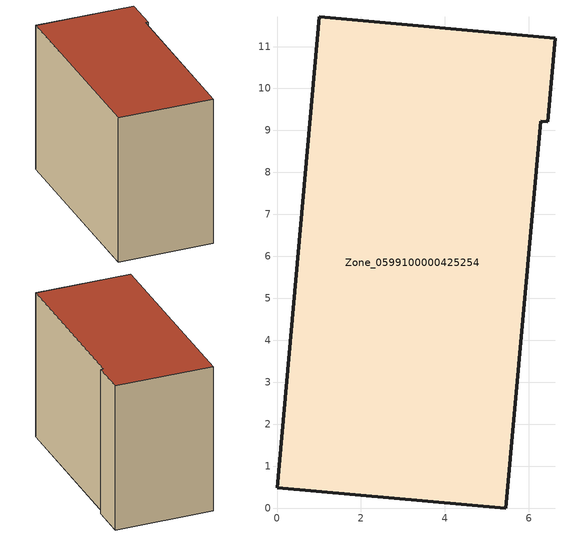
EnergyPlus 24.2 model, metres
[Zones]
Zone_0599100000425254
 floor ground (C_G): 6.28,9.22 5.45,0 0,0.49 1.01,11.71 6.62,11.2 6.45,9.21 z0
 wall outside (C_F): 1.01,11.71 0,0.49 5.45,0 6.28,9.22 6.45,9.21 6.62,11.2 1.01,11.71 z0:8.66
 roof outside (C_R): 6.45,9.21 6.62,11.2 1.01,11.71 0,0.49 5.45,0 6.28,9.22 z8.66
[BUILDING]
Pand.0599100000425254: North Axis=0; Terrain=City; Loads Convergence Tolerance Value=0.04; Temperature Convergence Tolerance Value=0.4; Solar Distribution=FullExterior; Maximum Number of Warmup Days=25; Minimum Number of Warmup Days=1
[Site:Location]
Rotterdam.The.Hague.AP_ZH_NLD Design_Conditions: Latitude=51.96; Longitude=4.45; Time Zone=1; Elevation=-4.5
[SITE:GROUNDTEMPERATURE:BUILDINGSURFACE]
18, 18, 18, 18, 18, 18, 18, 18, 18, 18, 18, 18
[MATERIAL] Thermal Absorptance=0.9; Solar Absorptance=0.7; Visible Absorptance=0.7
Name | Roughness | Thickness | Conductivity | Density | Specific Heat
G.TI.2006-2014 | MediumSmooth | 0.15 | 0.06 | 540 | 1210
F.TI.2006-2014 | Rough | 0.3 | 0.12 | 1920 | 840
R.TI.2006-2014 | MediumRough | 0.2 | 0.08 | 1500 | 1000
[CONSTRUCTION]
C_G: G.TI.2006-2014
C_F: F.TI.2006-2014
C_R: R.TI.2006-2014
[ZONE]
Zone_0599100000425254: Type=1; Multiplier=1; Ceiling Height=Autocalculate; Volume=Autocalculate; Floor Area=autocalculate; Part of Total Floor Area=Yes
[ZONEINFILTRATION:DESIGNFLOWRATE]
Infil_Zone_0599100000425254: Zone or ZoneList or Space or SpaceList=Zone_0599100000425254; Schedule=AlwaysOn; Design Flow Rate Calculation Method=Flow/Area; Flow Rate per Floor Area=0.0015; Constant Term Coefficient=1; Temperature Term Coefficient=0; Velocity Term Coefficient=0; Velocity Squared Term Coefficient=0
[HVACTEMPLATE:ZONE:IDEALLOADSAIRSYSTEM]
Zone_0599100000425254: Maximum Heating Supply Air Temperature=50; Minimum Cooling Supply Air Temperature=13; Maximum Heating Supply Air Humidity Ratio=0.0156; Minimum Cooling Supply Air Humidity Ratio=0.0077; Heating Limit=NoLimit; Cooling Limit=NoLimit; Dehumidification Control Type=ConstantSensibleHeatRatio; Cooling Sensible Heat Ratio=0.7; Dehumidification Setpoint=60; Humidification Control Type=None; Humidification Setpoint=30; Outdoor Air Method=None; Outdoor Air Flow Rate per Person=0.00944; Outdoor Air Flow Rate per Zone Floor Area=0; Outdoor Air Flow Rate per Zone=0; Demand Controlled Ventilation Type=None; Outdoor Air Economizer Type=NoEconomizer; Heat Recovery Type=None; Sensible Heat Recovery Effectiveness=0.7; Latent Heat Recovery Effectiveness=0.65
[ZONECONTROL:THERMOSTAT]
ThermostatControl_Zone_0599100000425254: Zone or ZoneList=Zone_0599100000425254; Control Type Schedule=DualSetpointControlType; Control 1=Thermostat_Zone_0599100000425254; Temperature Difference Between Cutout And Setpoint=0
[THERMOSTATSETPOINT:DUALSETPOINT]
Thermostat_Zone_0599100000425254: Heating Setpoint Temperature Schedule=HeatingSetpoint_Zone_0599100000425254; Cooling Setpoint Temperature Schedule=CoolingSetpoint_Zone_0599100000425254
[SCHEDULE:COMPACT]
HeatingSetpoint_Zone_0599100000425254: Through: 12/31, For: AllDays, Until: 24:00, 21
CoolingSetpoint_Zone_0599100000425254: Through: 12/31, For: AllDays, Until: 24:00, 24
DualSetpointControlType: Through: 12/31, For: AllDays, Until: 24:00, 4
AlwaysOn: Through: 12/31, For: AllDays, Until: 24:00, 1
